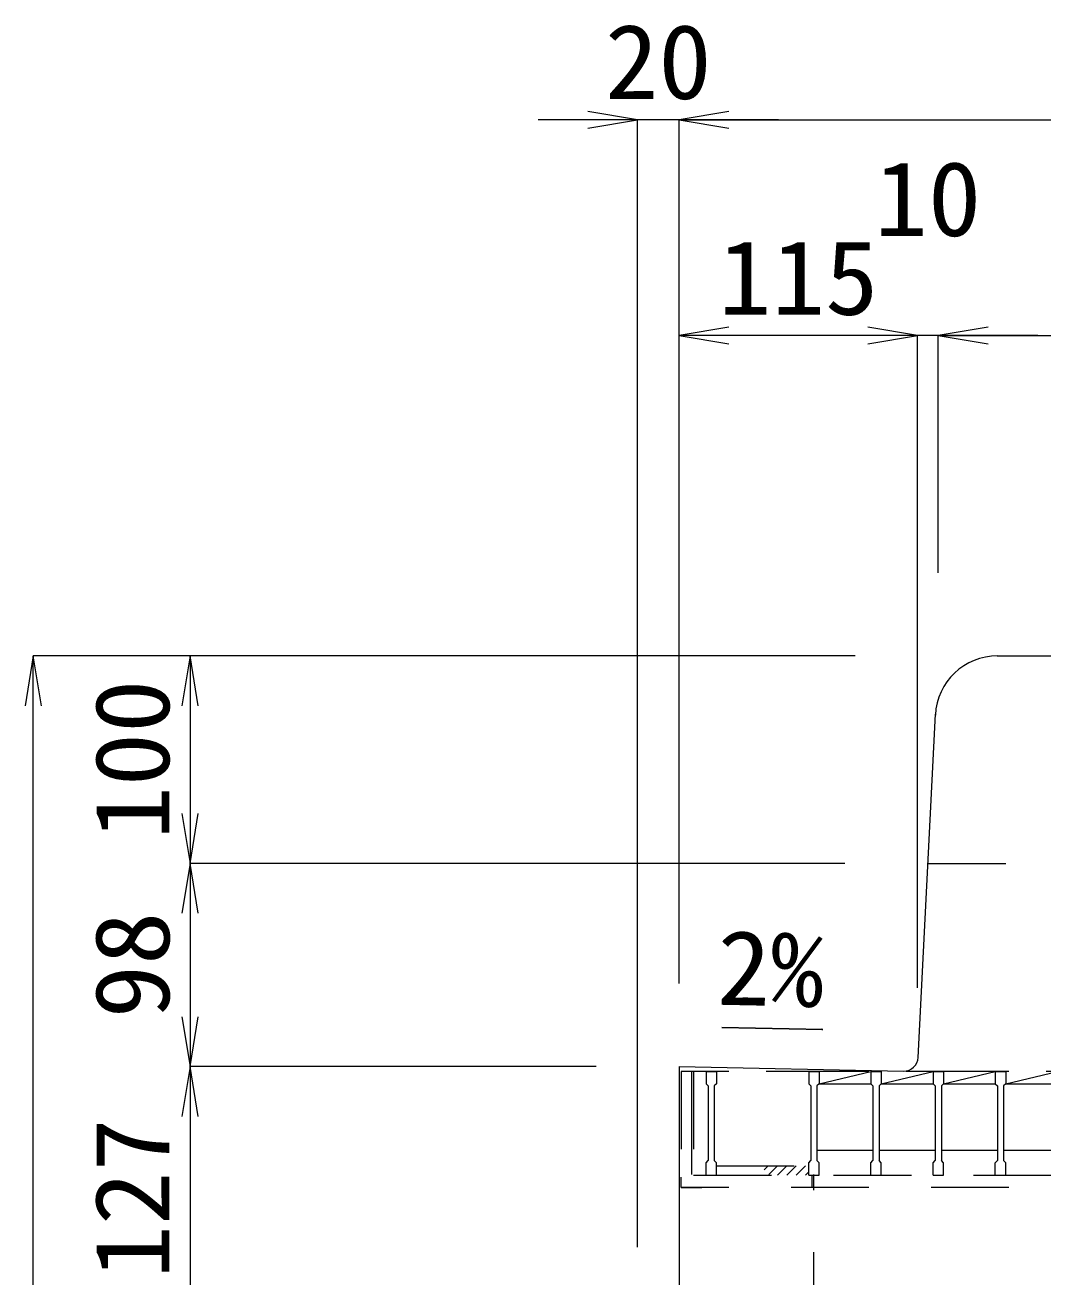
# Model space of a CAD drawing. Units: millimetres at full size; some dimension numbers follow another scale. Extents: x -734 to 58102, y 49499 to 87169.
# Drawn here: x 14279 to 14770, y 60856 to 61459 of the extents above; entities that cross this region are included whole.
import ezdxf
from ezdxf.enums import TextEntityAlignment as Align

# ---------------------------------------------------------------- set-up
doc = ezdxf.new("R2010")
doc.units = ezdxf.units.MM
doc.header["$LTSCALE"] = 50
doc.linetypes.add('DASHED_SPACED', pattern=[12, 6, -6])
doc.linetypes.add('USER1', pattern=[1.35, 0.75, -0.6])
for name, color, linetype, lineweight in [('0_2', 7, 'DASHED_SPACED', 9), ('寸法線', 7, 'Continuous', 13), ('引出線', 4, 'Continuous', 13), ('本体', 2, 'Continuous', 20), ('ｸﾞﾚｰﾁﾝｸﾞ', 7, 'USER1', 9)]:
    doc.layers.add(name, color=color, linetype=linetype, lineweight=lineweight)
doc.styles.add('ＭＳ 明朝', font='')
doc.styles.get('ＭＳ 明朝').set_extended_font_data('MS Mincho')

# ---------------------------------------------------------------- blocks, each defined once
blk = doc.blocks.new('open_arrow')
at = {"color": 0, "linetype": 'Continuous', "lineweight": -2}
blk.add_lwpolyline([(7.5, 1.25), (0, 0), (7.5, -1.25)], dxfattribs=at)

msp = doc.modelspace()

# ---------------------------------------------------------------- hatches: boundary and pattern name
at = {"layer": 'ｸﾞﾚｰﾁﾝｸﾞ'}
h = msp.add_hatch(dxfattribs=at)
h.set_pattern_fill('USER', color=256, style=0, pattern_type=2)
h.set_pattern_definition([(45, (14095.99, 60587.83), (-2.24506, 2.24506), [37.5, -30])])
h.paths.add_polyline_path([(14657, 60904.82), (14639, 60904.82), (14612.5, 60904.82), (14612.5, 60909.32), (14624, 60909.32), (14639, 60909.32), (14657, 60909.32)])

# ---------------------------------------------------------------- linework, layer by layer
at = {"layer": '0_2'}
msp.add_line((14600.5, 60955.12), (14600.5, 60905.12), dxfattribs=at)
at = {"layer": '寸法線'}
for p, q in [((14642.5, 61413.56), (14526.5, 61413.56)), ((14574.5, 60870.14), (14574.5, 61413.56)), ((14594.5, 61413.56), (15024.5, 61413.56)), ((14594.5, 60997.14), (14594.5, 61413.56)), ((14594.5, 60997.14), (14594.5, 61413.56)), ((14709.5, 61309.51), (14594.5, 61309.51)), ((14594.5, 60997.14), (14594.5, 61309.51)), ((14767.5, 61309.51), (14661.5, 61309.51)), ((14709.5, 60995.14), (14709.5, 61309.51)), ((14709.5, 60995.14), (14709.5, 61309.51)), ((14719.5, 61309.51), (14899.5, 61309.51)), ((14719.5, 61195.14), (14719.5, 61309.51)), ((14719.5, 61195.14), (14719.5, 61309.51)), ((14283.14, 60830.12), (14283.14, 61155.12)), ((14679.48, 61155.12), (14283.14, 61155.12)), ((14358.69, 61155.12), (14358.69, 61055.12)), ((14679.48, 61155.12), (14358.69, 61155.12)), ((14674.48, 61055.12), (14358.69, 61055.12)), ((14358.69, 61055.12), (14358.69, 60957.12)), ((14674.48, 61055.12), (14358.69, 61055.12)), ((14358.69, 60957.12), (14358.69, 60830.12)), ((14554.48, 60957.12), (14358.69, 60957.12)), ((14554.48, 60957.12), (14358.69, 60957.12))]:
    msp.add_line(p, q, dxfattribs=at)
at = {"layer": '引出線'}
msp.add_lwpolyline([(14663.79, 60975.08), (14615.05, 60976.05), (14663.8, 60975.08)], dxfattribs=at)
at = {"layer": '本体'}
for p, q in [((14747.85, 61155.12), (14871.15, 61155.12)), ((14709.82, 60961.6), (14718.1, 61127.01)), ((14594.5, 60957.12), (14594.5, 60830.12)), ((14594.5, 60957.12), (14702.69, 60954.95))]:
    msp.add_line(p, q, dxfattribs=at)
at = {"layer": '本体', "linetype": 'USER1', "lineweight": 9}
for p, q in [((14714.5, 61055.12), (14904.5, 61055.12)), ((14659.5, 60830.12), (14659.5, 60905.12))]:
    msp.add_line(p, q, dxfattribs=at)
at = {"layer": '本体'}
for centre, radius, start, end in [((14748.04, 61125.12), 30, 90, 177.13758), ((14702.83, 60961.95), 7, 268.8543, 357.13742)]:
    msp.add_arc(centre, radius, start, end, dxfattribs=at)
at = {"layer": 'ｸﾞﾚｰﾁﾝｸﾞ'}
for p, q in [((15023.5, 60954.82), (14595.5, 60954.82)), ((14595.5, 60954.82), (14595.5, 60898.82)), ((14601.5, 60954.82), (14601.5, 60904.82)), ((15011.5, 60954.82), (14607.5, 60954.82)), ((14607.5, 60954.82), (14612.5, 60954.82)), ((14607.5, 60954.82), (14607.5, 60948.82)), ((14607.5, 60954.82), (14612.5, 60954.82)), ((14607.5, 60954.82), (14607.5, 60948.82)), ((14607.5, 60954.82), (14612.5, 60954.82)), ((14607.5, 60954.82), (14607.5, 60948.82)), ((14612.5, 60954.82), (14612.5, 60948.82)), ((14612.5, 60954.82), (14612.5, 60948.82)), ((14612.5, 60954.82), (14612.5, 60948.82)), ((14657, 60954.82), (14662, 60954.82)), ((14657, 60954.82), (14657, 60948.82)), ((14657, 60954.82), (14662, 60954.82)), ((14657, 60954.82), (14657, 60948.82)), ((14657, 60954.82), (14662, 60954.82)), ((14657, 60954.82), (14657, 60948.82)), ((14662, 60948.82), (14687, 60954.82)), ((14662, 60954.82), (14662, 60948.82)), ((14662, 60954.82), (14662, 60948.82)), ((14662, 60954.82), (14662, 60948.82)), ((14687, 60954.82), (14692, 60954.82)), ((14687, 60954.82), (14687, 60948.82)), ((14687, 60954.82), (14692, 60954.82)), ((14687, 60954.82), (14687, 60948.82)), ((14687, 60954.82), (14692, 60954.82)), ((14687, 60954.82), (14687, 60948.82)), ((14692, 60948.82), (14717, 60954.82)), ((14692, 60954.82), (14692, 60948.82)), ((14692, 60954.82), (14692, 60948.82)), ((14692, 60954.82), (14692, 60948.82)), ((14717, 60954.82), (14722, 60954.82)), ((14717, 60954.82), (14717, 60948.82)), ((14717, 60954.82), (14722, 60954.82)), ((14717, 60954.82), (14717, 60948.82)), ((14717, 60954.82), (14722, 60954.82)), ((14717, 60954.82), (14717, 60948.82)), ((14722, 60948.82), (14747, 60954.82)), ((14722, 60954.82), (14722, 60948.82)), ((14722, 60954.82), (14722, 60948.82)), ((14722, 60954.82), (14722, 60948.82)), ((14747, 60954.82), (14752, 60954.82)), ((14747, 60954.82), (14747, 60948.82)), ((14747, 60954.82), (14752, 60954.82)), ((14747, 60954.82), (14747, 60948.82)), ((14747, 60954.82), (14752, 60954.82)), ((14747, 60954.82), (14747, 60948.82)), ((14752, 60948.82), (14777, 60954.82)), ((14752, 60954.82), (14752, 60948.82)), ((14752, 60954.82), (14752, 60948.82)), ((14752, 60954.82), (14752, 60948.82)), ((14607.5, 60948.82), (14608.5, 60947.82)), ((14607.5, 60948.82), (14608.5, 60947.82)), ((14607.5, 60948.82), (14608.5, 60947.82)), ((14608.5, 60947.82), (14608.5, 60911.82)), ((14608.5, 60947.82), (14608.5, 60911.82)), ((14608.5, 60947.82), (14608.5, 60911.82)), ((14612.5, 60948.82), (14611.5, 60947.82)), ((14612.5, 60948.82), (14611.5, 60947.82)), ((14612.5, 60948.82), (14611.5, 60947.82)), ((14611.5, 60947.82), (14611.5, 60911.82)), ((14611.5, 60947.82), (14611.5, 60911.82)), ((14611.5, 60947.82), (14611.5, 60911.82)), ((14657, 60948.82), (14658, 60947.82)), ((14657, 60948.82), (14658, 60947.82)), ((14657, 60948.82), (14658, 60947.82)), ((14658, 60947.82), (14658, 60911.82)), ((14658, 60947.82), (14658, 60911.82)), ((14658, 60947.82), (14658, 60911.82)), ((14662, 60948.82), (14661, 60947.82)), ((14662, 60948.82), (14661, 60947.82)), ((14662, 60948.82), (14661, 60947.82)), ((14661, 60947.82), (14661, 60911.82)), ((14661, 60947.82), (14661, 60911.82)), ((14661, 60947.82), (14661, 60911.82)), ((14662, 60948.82), (14687, 60948.82)), ((14687, 60948.82), (14688, 60947.82)), ((14687, 60948.82), (14688, 60947.82)), ((14687, 60948.82), (14688, 60947.82)), ((14688, 60947.82), (14688, 60911.82)), ((14688, 60947.82), (14688, 60911.82)), ((14688, 60947.82), (14688, 60911.82)), ((14692, 60948.82), (14691, 60947.82)), ((14692, 60948.82), (14691, 60947.82)), ((14692, 60948.82), (14691, 60947.82)), ((14691, 60947.82), (14691, 60911.82)), ((14691, 60947.82), (14691, 60911.82)), ((14691, 60947.82), (14691, 60911.82)), ((14692, 60948.82), (14717, 60948.82)), ((14717, 60948.82), (14718, 60947.82)), ((14717, 60948.82), (14718, 60947.82)), ((14717, 60948.82), (14718, 60947.82)), ((14718, 60947.82), (14718, 60911.82)), ((14718, 60947.82), (14718, 60911.82)), ((14718, 60947.82), (14718, 60911.82)), ((14722, 60948.82), (14721, 60947.82)), ((14722, 60948.82), (14721, 60947.82)), ((14722, 60948.82), (14721, 60947.82)), ((14721, 60947.82), (14721, 60911.82)), ((14721, 60947.82), (14721, 60911.82)), ((14721, 60947.82), (14721, 60911.82)), ((14722, 60948.82), (14747, 60948.82)), ((14747, 60948.82), (14748, 60947.82)), ((14747, 60948.82), (14748, 60947.82)), ((14747, 60948.82), (14748, 60947.82)), ((14748, 60947.82), (14748, 60911.82)), ((14748, 60947.82), (14748, 60911.82)), ((14748, 60947.82), (14748, 60911.82)), ((14752, 60948.82), (14751, 60947.82)), ((14752, 60948.82), (14751, 60947.82)), ((14752, 60948.82), (14751, 60947.82)), ((14751, 60947.82), (14751, 60911.82)), ((14751, 60947.82), (14751, 60911.82)), ((14751, 60947.82), (14751, 60911.82)), ((14752, 60948.82), (14777, 60948.82)), ((14661, 60916.82), (14688, 60916.82)), ((14691, 60916.82), (14718, 60916.82)), ((14721, 60916.82), (14748, 60916.82)), ((14751, 60916.82), (14778, 60916.82)), ((14607.5, 60910.82), (14608.5, 60911.82)), ((14607.5, 60910.82), (14608.5, 60911.82)), ((14607.5, 60910.82), (14608.5, 60911.82)), ((14607.5, 60904.82), (14607.5, 60910.82)), ((14607.5, 60904.82), (14607.5, 60910.82)), ((14607.5, 60904.82), (14607.5, 60910.82)), ((14612.5, 60910.82), (14611.5, 60911.82)), ((14612.5, 60910.82), (14611.5, 60911.82)), ((14612.5, 60910.82), (14611.5, 60911.82)), ((14612.5, 60904.82), (14612.5, 60910.82)), ((14612.5, 60904.82), (14612.5, 60910.82)), ((14612.5, 60904.82), (14612.5, 60910.82)), ((14612.5, 60909.32), (14657, 60909.32)), ((14657, 60910.82), (14658, 60911.82)), ((14657, 60910.82), (14658, 60911.82)), ((14657, 60910.82), (14658, 60911.82)), ((14657, 60904.82), (14657, 60910.82)), ((14657, 60904.82), (14657, 60910.82)), ((14657, 60904.82), (14657, 60910.82)), ((14662, 60910.82), (14661, 60911.82)), ((14662, 60910.82), (14661, 60911.82)), ((14662, 60910.82), (14661, 60911.82)), ((14662, 60904.82), (14662, 60910.82)), ((14662, 60904.82), (14662, 60910.82)), ((14662, 60904.82), (14662, 60910.82)), ((14687, 60910.82), (14688, 60911.82)), ((14687, 60910.82), (14688, 60911.82)), ((14687, 60910.82), (14688, 60911.82)), ((14687, 60904.82), (14687, 60910.82)), ((14687, 60904.82), (14687, 60910.82)), ((14687, 60904.82), (14687, 60910.82)), ((14692, 60910.82), (14691, 60911.82)), ((14692, 60910.82), (14691, 60911.82)), ((14692, 60910.82), (14691, 60911.82)), ((14692, 60904.82), (14692, 60910.82)), ((14692, 60904.82), (14692, 60910.82)), ((14692, 60904.82), (14692, 60910.82)), ((14717, 60910.82), (14718, 60911.82)), ((14717, 60910.82), (14718, 60911.82)), ((14717, 60910.82), (14718, 60911.82)), ((14717, 60904.82), (14717, 60910.82)), ((14717, 60904.82), (14717, 60910.82)), ((14717, 60904.82), (14717, 60910.82)), ((14722, 60910.82), (14721, 60911.82)), ((14722, 60910.82), (14721, 60911.82)), ((14722, 60910.82), (14721, 60911.82)), ((14722, 60904.82), (14722, 60910.82)), ((14722, 60904.82), (14722, 60910.82)), ((14722, 60904.82), (14722, 60910.82)), ((14747, 60910.82), (14748, 60911.82)), ((14747, 60910.82), (14748, 60911.82)), ((14747, 60910.82), (14748, 60911.82)), ((14747, 60904.82), (14747, 60910.82)), ((14747, 60904.82), (14747, 60910.82)), ((14747, 60904.82), (14747, 60910.82)), ((14752, 60910.82), (14751, 60911.82)), ((14752, 60910.82), (14751, 60911.82)), ((14752, 60910.82), (14751, 60911.82)), ((14752, 60904.82), (14752, 60910.82)), ((14752, 60904.82), (14752, 60910.82)), ((14752, 60904.82), (14752, 60910.82)), ((14595.5, 60898.82), (14595.5, 60903.82)), ((14601.5, 60904.82), (15017.5, 60904.82)), ((14607.5, 60904.82), (14612.5, 60904.82)), ((14607.5, 60904.82), (14612.5, 60904.82)), ((14607.5, 60904.82), (14612.5, 60904.82)), ((14657, 60904.82), (14662, 60904.82)), ((14657, 60904.82), (14662, 60904.82)), ((14657, 60904.82), (14662, 60904.82)), ((14658.5, 60904.82), (14658.5, 60898.82)), ((14687, 60904.82), (14692, 60904.82)), ((14687, 60904.82), (14692, 60904.82)), ((14687, 60904.82), (14692, 60904.82)), ((14717, 60904.82), (14722, 60904.82)), ((14717, 60904.82), (14722, 60904.82)), ((14717, 60904.82), (14722, 60904.82)), ((14747, 60904.82), (14752, 60904.82)), ((14747, 60904.82), (14752, 60904.82)), ((14747, 60904.82), (14752, 60904.82)), ((15023.5, 60898.82), (14595.5, 60898.82)), ((14595.5, 60898.82), (14605.5, 60898.82))]:
    msp.add_line(p, q, dxfattribs=at)

# ---------------------------------------------------------------- block references
at = {"layer": '寸法線', "xscale": 3.2, "yscale": 3.2}
for p, rotation in [((14574.5, 61413.56), 180), ((14709.5, 61309.51), 180), ((14709.5, 61309.51), 180), ((14283.14, 61155.12), 270), ((14358.69, 61155.12), 270), ((14358.69, 61055.12), 90), ((14358.69, 61055.12), 270), ((14358.69, 60957.12), 90), ((14358.69, 60957.12), 270)]:
    msp.add_blockref('open_arrow', p, dxfattribs=dict(at, rotation=rotation))
for p in [(14594.5, 61413.56), (14594.5, 61413.56), (14594.5, 61309.51), (14719.5, 61309.51), (14719.5, 61309.51)]:
    msp.add_blockref('open_arrow', p, dxfattribs=at)
at = {"layer": '引出線', "xscale": 0.0533, "yscale": 0.0533, "rotation": 178.9}
msp.add_blockref('open_arrow', (14663.79, 60975.08), dxfattribs=at)

# ---------------------------------------------------------------- texts
at = {"layer": '寸法線', "style": 'ＭＳ 明朝', "width": 1.05}
for s, p in [('20', (14584.5, 61441.58)), ('10', (14714.5, 61375.51)), ('115', (14652, 61337.53))]:
    msp.add_text(s, height=36.03, dxfattribs=at).set_placement(p, align=Align.MIDDLE_CENTER)
for s, p in [('100', (14330.67, 61105.12)), ('98', (14330.67, 61006.12)), ('127', (14330.67, 60893.62))]:
    msp.add_text(s, height=36.03, rotation=90, dxfattribs=at).set_placement(p, align=Align.MIDDLE_CENTER)
at = {"layer": '引出線', "style": 'ＭＳ 明朝', "width": 1.05}
msp.add_text('2%', height=36.03, rotation=358.854, dxfattribs=at).set_placement((14664.73, 61021.97), align=Align.TOP_RIGHT)

doc.saveas('drawing.dxf')
